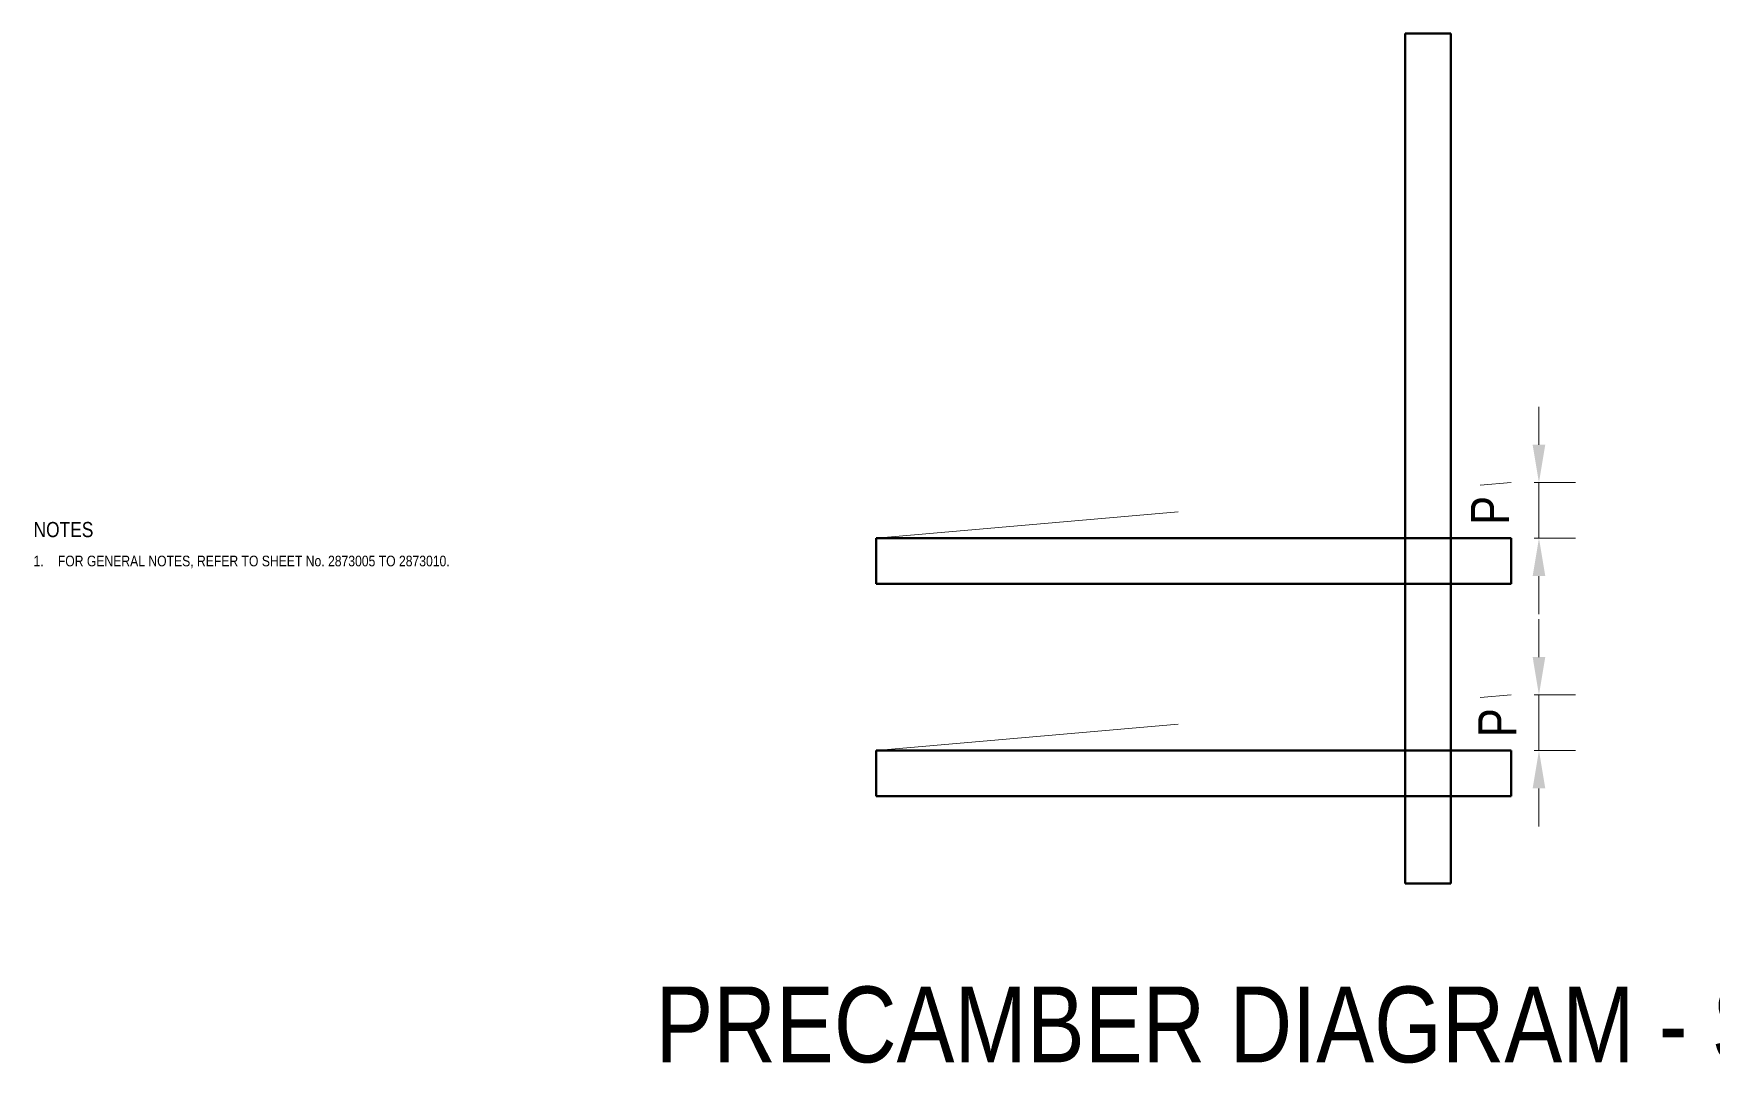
# Model space of a CAD drawing. Header units: metres. Extents: x 3.4 to 18.4, y -2.6 to 3.4.
# Drawn here: x 13.547 to 14.101, y 2.494 to 2.833 of the extents above; entities that cross this region are included whole.
import ezdxf

# ---------------------------------------------------------------- set-up
doc = ezdxf.new("R2010")
doc.units = ezdxf.units.M
doc.linetypes.add('JacobsDash', pattern=[0.0045, 0.003, -0.0015])
doc.layers.get('Defpoints').update_dxf_attribs({"color": 41})
for name, color, linetype, lineweight in [('A-ANNO-DIMS', 7, 'Continuous', 9), ('A-DETL', 7, 'Continuous', 13), ('G-ANNO-TEXT', 7, 'Continuous', 9)]:
    doc.layers.add(name, color=color, linetype=linetype, lineweight=lineweight)
doc.styles.add('Arial Narrow', font='ARIALN.TTF', dxfattribs={"height": 0.0125})
doc.styles.add('Arial Narrow_4', font='ARIALN.TTF', dxfattribs={"height": 0.0035})
doc.styles.add('Arial Narrow_5', font='ARIALN.TTF', dxfattribs={"height": 0.005})
doc.styles.add('Arial Narrow_6', font='ARIALN.TTF', dxfattribs={"height": 0.025})
doc.dimstyles.new('Dimension_Standard_O__mm_', dxfattribs={"dimscale": 0.3048, "dimtxt": 0.012793, "dimasz": 0.04101, "dimexe": 0.03937, "dimexo": 0.024606, "dimgap": 0.024606, "dimtad": 1, "dimdec": 0, "dimlfac": 1000, "dimzin": 0, "dimdsep": 46, "dimtxsty": 'Arial Narrow', "dimsah": 1, "dimcen": 0.09, "dimaunit": 1, "dimadec": 4, "dimazin": 0, "dimtfac": 1, "dimtdec": 4, "dimtix": 1, "dimtmove": 0, "dimatfit": 3, "dimfxl": 1, "dimtvp": 1, "dimtfill": 1, "dimtolj": 1, "dimtzin": 0, "dimlwd": 18, "dimlwe": 18, "dimarcsym": 2})
doc.dimstyles.new('Dimension_Standard_O__mm__1', dxfattribs={"dimscale": 0.3048, "dimtxt": 0.012793, "dimasz": 0.04101, "dimexe": 0.03937, "dimexo": 0.024606, "dimgap": 0.024606, "dimtad": 1, "dimdec": 0, "dimlfac": 1000, "dimzin": 0, "dimdsep": 46, "dimtxsty": 'Arial Narrow', "dimsah": 1, "dimcen": 0.09, "dimaunit": 1, "dimadec": 4, "dimazin": 0, "dimtfac": 1, "dimtdec": 4, "dimtix": 1, "dimtmove": 2, "dimatfit": 3, "dimfxl": 1, "dimtvp": 1, "dimtfill": 1, "dimtolj": 1, "dimtzin": 0, "dimlwd": 18, "dimlwe": 18, "dimarcsym": 2})

# ---------------------------------------------------------------- blocks, each defined once
blk = doc.blocks.new('DIMBLOCK20-DRG-283203 - PRECAMBER DIAGRAM - STATIC SIGN')
at = {"layer": 'A-ANNO-DIMS', "color": 0, "lineweight": 18, "transparency": 16777216}
for p, q in [((14.04384, 2.69793), (14.04384, 2.71043)), ((14.04223, 2.68543), (14.05584, 2.68543)), ((14.04384, 2.68543), (14.04384, 2.6671)), ((14.04223, 2.6671), (14.05584, 2.6671)), ((14.04384, 2.6546), (14.04384, 2.6421))]:
    blk.add_line(p, q, dxfattribs=at)
at = {"layer": 'A-ANNO-DIMS', "color": 0, "transparency": 16777216}
for points in [[(14.04176, 2.69793), (14.04593, 2.69793), (14.04384, 2.68543)], [(14.04176, 2.6546), (14.04593, 2.6546), (14.04384, 2.6671)]]:
    blk.add_solid(points, dxfattribs=at)
at = {"layer": 'Defpoints', "color": 0, "transparency": 16777216}
for p in [(14.03473, 2.6671), (14.04384, 2.6671)]:
    blk.add_point(p, dxfattribs=at)
at = {"layer": 'A-ANNO-DIMS', "color": 0, "lineweight": 18, "transparency": 16777216, "insert": (14.02141, 2.67149), "char_height": 0.0125, "width": 0.0114527, "attachment_point": 1, "rotation": 90, "line_spacing_factor": 0.974696, "style": 'Arial Narrow', "bg_fill": 3, "box_fill_scale": 1.1, "bg_fill_color": 256, "bg_fill_true_color": 13158600, "bg_fill_transparency": 0}
blk.add_mtext('\\A1;P', dxfattribs=at)
at = {"layer": 'Defpoints', "color": 0, "transparency": 16777216}
blk.add_point((14.03473, 2.68543), dxfattribs=at)
blk = doc.blocks.new('DIMBLOCK21-DRG-283203 - PRECAMBER DIAGRAM - STATIC SIGN')
at = {"layer": 'A-ANNO-DIMS', "color": 0, "lineweight": 18, "transparency": 16777216}
for p, q in [((14.04384, 2.62793), (14.04384, 2.64043)), ((14.04223, 2.61543), (14.05584, 2.61543)), ((14.04384, 2.61543), (14.04384, 2.5971)), ((14.04223, 2.5971), (14.05584, 2.5971)), ((14.04384, 2.5846), (14.04384, 2.5721))]:
    blk.add_line(p, q, dxfattribs=at)
at = {"layer": 'A-ANNO-DIMS', "color": 0, "transparency": 16777216}
for points in [[(14.04176, 2.62793), (14.04593, 2.62793), (14.04384, 2.61543)], [(14.04176, 2.5846), (14.04593, 2.5846), (14.04384, 2.5971)]]:
    blk.add_solid(points, dxfattribs=at)
at = {"layer": 'Defpoints', "color": 0, "transparency": 16777216}
blk.add_point((14.04384, 2.5971), dxfattribs=at)
at = {"layer": 'A-ANNO-DIMS', "color": 0, "lineweight": 18, "transparency": 16777216, "insert": (14.03009, 2.60627), "char_height": 0.0125, "width": 0.0114527, "attachment_point": 5, "rotation": 90, "style": 'Arial Narrow', "bg_fill": 3, "box_fill_scale": 1.1, "bg_fill_color": 256, "bg_fill_true_color": 13158600, "bg_fill_transparency": 0}
blk.add_mtext('\\A1;P', dxfattribs=at)
at = {"layer": 'Defpoints', "color": 0, "transparency": 16777216}
for p in [(14.03473, 2.61543), (14.03473, 2.5971)]:
    blk.add_point(p, dxfattribs=at)

msp = doc.modelspace()

# ---------------------------------------------------------------- linework, layer by layer
at = {"layer": 'A-DETL', "lineweight": 50}
for p, q in [((13.99973, 2.83347), (14.01473, 2.83347)), ((13.99973, 2.55327), (13.99973, 2.83347)), ((14.01473, 2.83347), (14.01473, 2.55327)), ((14.03473, 2.6671), (13.82527, 2.6671)), ((13.82527, 2.6671), (13.82527, 2.6521)), ((14.03473, 2.6521), (14.03473, 2.6671)), ((13.82527, 2.6521), (14.03473, 2.6521)), ((14.03473, 2.5971), (13.82527, 2.5971)), ((13.82527, 2.5971), (13.82527, 2.5821)), ((14.03473, 2.5821), (14.03473, 2.5971)), ((13.82527, 2.5821), (14.03473, 2.5821)), ((14.01473, 2.55327), (13.99973, 2.55327))]:
    msp.add_line(p, q, dxfattribs=at)
at = {"layer": 'A-DETL', "linetype": 'JacobsDash', "lineweight": 18}
for p, q in [((13.82527, 2.6671), (14.03473, 2.68543)), ((13.82527, 2.5971), (14.03473, 2.61543))]:
    msp.add_line(p, q, dxfattribs=at)

# ---------------------------------------------------------------- texts
at = {"layer": 'G-ANNO-TEXT', "attachment_point": 1, "bg_fill": 3, "box_fill_scale": 1, "bg_fill_color": 256, "bg_fill_true_color": 13158600, "bg_fill_transparency": 0}
for s, insert, char_height, style in [('NOTES', (13.54738, 2.67245), 0.005, 'Arial Narrow_5'), ('1.', (13.54738, 2.66133), 0.0035, 'Arial Narrow_4'), ('FOR GENERAL NOTES, REFER TO SHEET No. 2873005 TO 2873010.', (13.55539, 2.66133), 0.0035, 'Arial Narrow_4')]:
    msp.add_mtext(s, dxfattribs=dict(at, insert=insert, char_height=char_height, style=style))
at = {"layer": 'G-ANNO-TEXT', "insert": (13.75246, 2.51929), "char_height": 0.025, "attachment_point": 1, "style": 'Arial Narrow_6', "bg_fill": 3, "box_fill_scale": 1, "bg_fill_color": 256, "bg_fill_transparency": 0}
msp.add_mtext('PRECAMBER DIAGRAM - STATIC SIGN ', dxfattribs=at)

# ---------------------------------------------------------------- next in the draw order: dimensions: what is measured, and where the dimension line sits
at = {"layer": 'A-ANNO-DIMS', "lineweight": 18}
dim = msp.add_linear_dim(base=(14.04384, 2.6671), p1=(14.03473, 2.68543), p2=(14.03473, 2.6671), angle=90, text='P', dimstyle='Dimension_Standard_O__mm__1', override={"dimpost": '<>', "dimfxl": 0.018325}, dxfattribs=at)
dim.commit()
dim.dimension.update_dxf_attribs({"geometry": 'DIMBLOCK20-DRG-283203 - PRECAMBER DIAGRAM - STATIC SIGN', "text_midpoint": (14.02974, 2.67722), "dimtype": 160, "text_rotation": 90})

# ---------------------------------------------------------------- next in the draw order: dimensions: what is measured, and where the dimension line sits
dim = msp.add_linear_dim(base=(14.04384, 2.5971), p1=(14.03473, 2.61543), p2=(14.03473, 2.5971), angle=90, text='P', dimstyle='Dimension_Standard_O__mm_', override={"dimpost": '<>', "dimfxl": 0.018325}, dxfattribs=at)
dim.commit()
dim.dimension.update_dxf_attribs({"geometry": 'DIMBLOCK21-DRG-283203 - PRECAMBER DIAGRAM - STATIC SIGN', "text_midpoint": (14.03009, 2.60627)})

doc.saveas('drawing.dxf')
